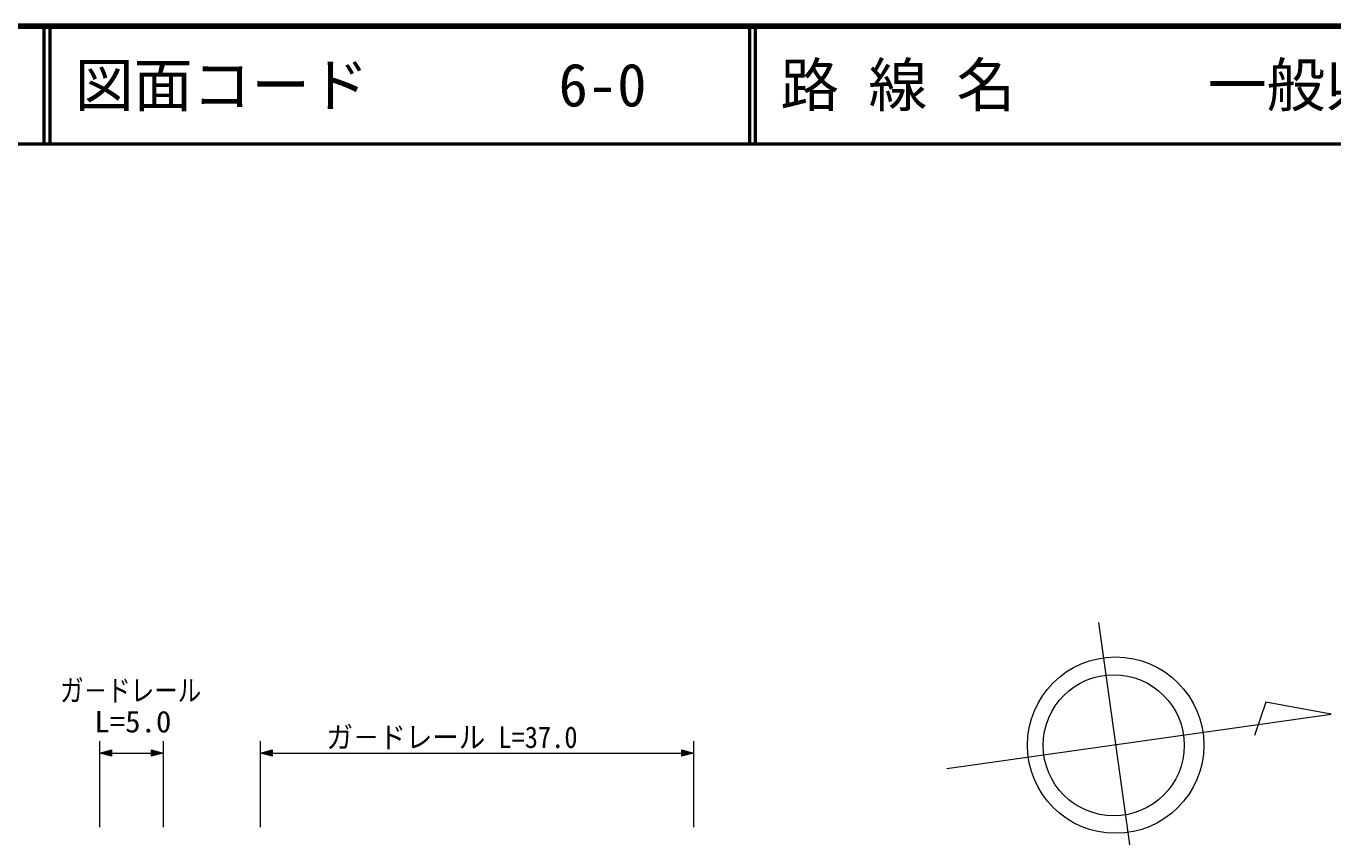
# Model space of a CAD drawing. Units: millimetres, scale not verified. Extents: x 40000 to 680000, y 20000 to 380000.
# Drawn here: x 116239 to 227376, y 311064 to 380000 of the extents above; entities that cross this region are included whole.
import ezdxf
from ezdxf.enums import TextEntityAlignment as Align

# ---------------------------------------------------------------- set-up
doc = ezdxf.new("R2010")
doc.units = ezdxf.units.MM
doc.header["$LTSCALE"] = 1000
for name, color, linetype, lineweight in [('M-BMK-SRVR', 3, 'Continuous', 13), ('M-STR-HTXT', 7, 'Continuous', 13), ('M-TTL', 2, 'Continuous', 140), ('M-TTL-LINE', 7, 'Continuous', 50)]:
    doc.layers.add(name, color=color, linetype=linetype, lineweight=lineweight)
doc.layers.add('M-TTL-TXT', color=7, linetype='Continuous')
doc.styles.add('ＭＳ ゴシック', font='')
doc.styles.get('ＭＳ ゴシック').set_extended_font_data('MS Gothic')

msp = doc.modelspace()

# ---------------------------------------------------------------- linework, layer by layer
at = {"layer": 'M-BMK-SRVR'}
for p, q in [((207431, 329305), (210354, 308509)), ((221671, 322526), (220711, 319683)), ((227241, 321486), (221671, 322526)), ((194534, 316889), (227241, 321486))]:
    msp.add_line(p, q, dxfattribs=at)
for centre, radius in [((208898, 318865), 7500), ((208741, 318852), 6000)]:
    msp.add_circle(centre, radius, dxfattribs=at)
at = {"layer": 'M-STR-HTXT'}
for p, q in [((122513, 311875), (122513, 319193)), ((127892, 319193), (127892, 311875)), ((136173, 311875), (136173, 319193)), ((173002, 319193), (173002, 311875)), ((122513, 318193), (123513, 318473)), ((123513, 317913), (122513, 318193)), ((122513, 318193), (127892, 318193)), ((122793, 318193), (123473, 318393)), ((123473, 317993), (122793, 318193)), ((122953, 318193), (123433, 318313)), ((123433, 318073), (122953, 318193)), ((123193, 318193), (123393, 318233)), ((123393, 318153), (123193, 318193)), ((123393, 318233), (123393, 318153)), ((123433, 318313), (123433, 318073)), ((123473, 318393), (123473, 317993)), ((123513, 318473), (123513, 317913)), ((126892, 317913), (126892, 318473)), ((126892, 318473), (127892, 318193)), ((127892, 318193), (126892, 317913)), ((126932, 317993), (126932, 318393)), ((126932, 318393), (127612, 318193)), ((127612, 318193), (126932, 317993)), ((126972, 318073), (126972, 318313)), ((126972, 318313), (127452, 318193)), ((127452, 318193), (126972, 318073)), ((127012, 318153), (127012, 318233)), ((127012, 318233), (127212, 318193)), ((127212, 318193), (127012, 318153)), ((136173, 318193), (137173, 318473)), ((137173, 317913), (136173, 318193)), ((136173, 318193), (173002, 318193)), ((136453, 318193), (137133, 318393)), ((137133, 317993), (136453, 318193)), ((136613, 318193), (137093, 318313)), ((137093, 318073), (136613, 318193)), ((136853, 318193), (137053, 318233)), ((137053, 318153), (136853, 318193)), ((137053, 318233), (137053, 318153)), ((137093, 318313), (137093, 318073)), ((137133, 318393), (137133, 317993)), ((137173, 318473), (137173, 317913)), ((172002, 317913), (172002, 318473)), ((172002, 318473), (173002, 318193)), ((173002, 318193), (172002, 317913)), ((172042, 317993), (172042, 318393)), ((172042, 318393), (172722, 318193)), ((172722, 318193), (172042, 317993)), ((172082, 318073), (172082, 318313)), ((172082, 318313), (172562, 318193)), ((172562, 318193), (172082, 318073)), ((172122, 318153), (172122, 318233)), ((172122, 318233), (172322, 318193)), ((172322, 318193), (172122, 318153))]:
    msp.add_line(p, q, dxfattribs=at)
at = {"layer": 'M-TTL'}
msp.add_line((680000, 380000), (40000, 380000), dxfattribs=at)
at = {"layer": 'M-TTL-LINE'}
for p, q in [((117750, 380000), (117750, 370000)), ((118250, 380000), (118250, 370000)), ((177750, 380000), (177750, 370000)), ((178250, 380000), (178250, 370000)), ((40000, 370000), (680000, 370000))]:
    msp.add_line(p, q, dxfattribs=at)

# ---------------------------------------------------------------- texts
at = {"layer": 'M-STR-HTXT', "style": 'ＭＳ ゴシック'}
for s, width, p in [('ガ－ドレール', 0.8, (119131, 322045)), ('L=5.0', 1.05, (122045, 319396)), ('ガ－ドレール L=37.0', 0.9, (141781, 318071))]:
    msp.add_text(s, height=1833, dxfattribs=dict(at, width=width)).set_placement(p, align=Align.BOTTOM_LEFT)
at = {"layer": 'M-TTL-TXT', "style": 'ＭＳ ゴシック'}
for s, p in [('図面コード', (120380, 375000)), ('6-0', (161521, 375000)), ('路 線 名', (180380, 375000)), ('一般県道塩田中山線', (216734, 375000))]:
    msp.add_text(s, height=3666, dxfattribs=at).set_placement(p, align=Align.MIDDLE_LEFT)

doc.saveas('drawing.dxf')
